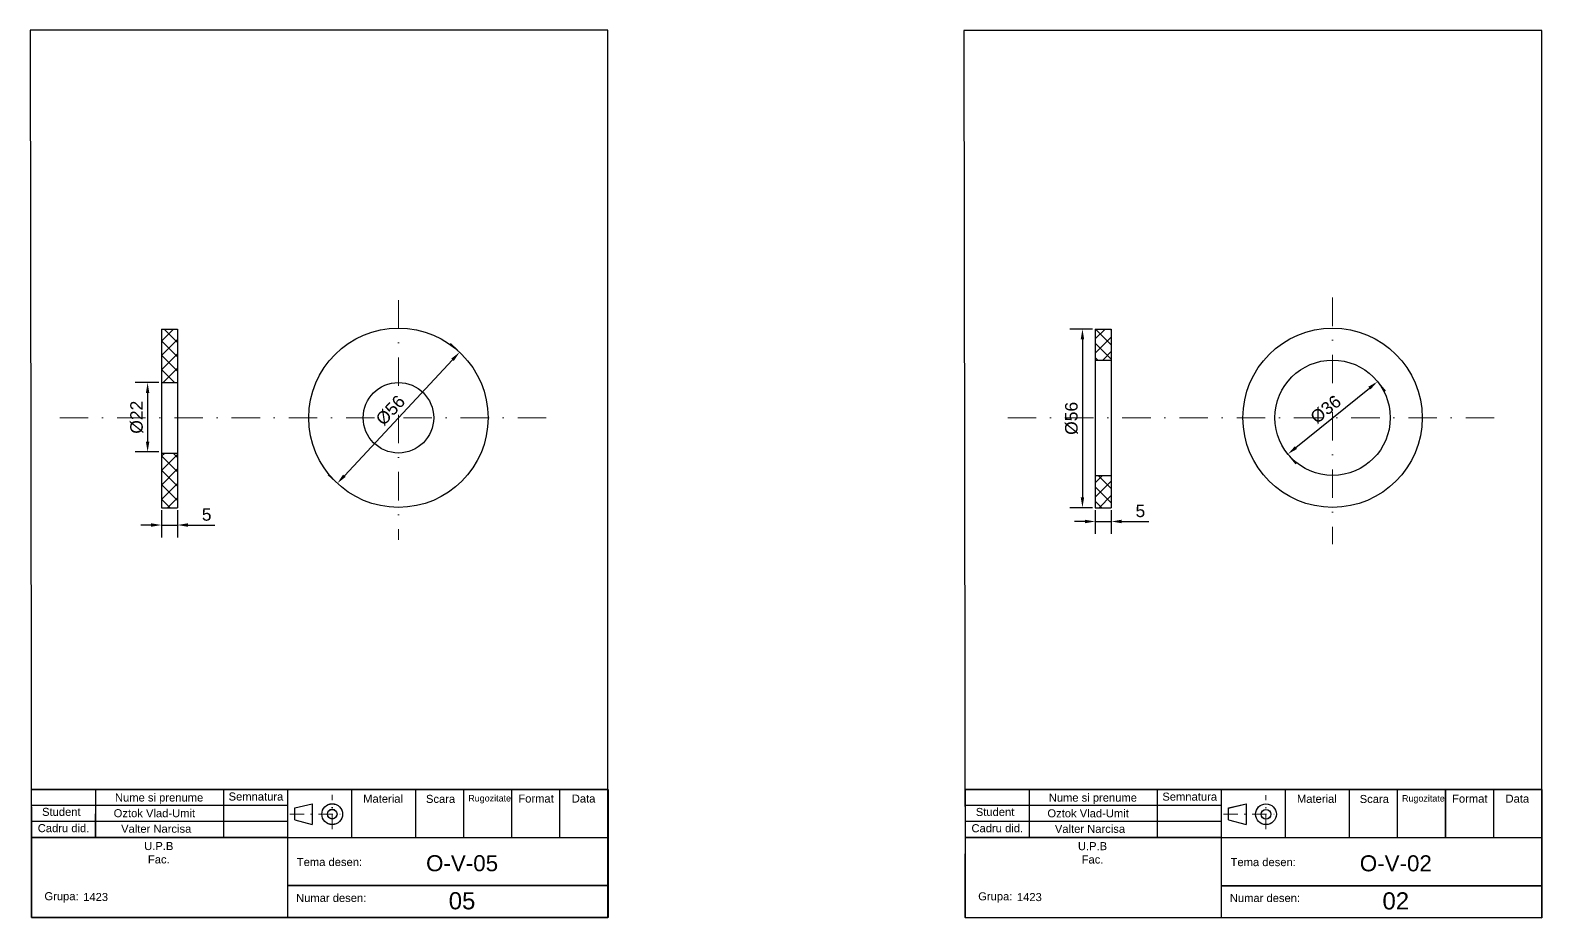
# Model space of a CAD drawing. Header units: millimetres. Extents: x -1107 to 12781, y -332 to 297.
# Drawn here: x -615.3 to -143.3, y 7.3 to 284.4 of the extents above; entities that cross this region are included whole.
import ezdxf

# ---------------------------------------------------------------- set-up
doc = ezdxf.new("R2010")
doc.units = ezdxf.units.MM
doc.header["$LTSCALE"] = 0.7
doc.linetypes.add('DASHDOT', pattern=[25.4, 12.7, -6.35, 0, -6.35])
doc.linetypes.add('DASHDOT2', pattern=[12.7, 6.35, -3.175, 0, -3.175])
for name, color, linetype, lineweight in [('AXE', 1, 'DASHDOT', 5), ('Chenar', 250, 'Continuous', 30), ('cote', 250, 'DASHDOT', 15), ('hasuri', 250, 'Continuous', 15), ('indicator', 250, 'Continuous', 30), ('Muchii Groase', 250, 'Continuous', 30)]:
    doc.layers.add(name, color=color, linetype=linetype, lineweight=lineweight)
doc.styles.get("Standard").update_dxf_attribs({"font": 'arial.ttf'})
doc.dimstyles.new('a3', dxfattribs={"dimscale": 1.3, "dimtxt": 3, "dimasz": 2.5, "dimexe": 3, "dimexo": 0.625, "dimgap": 1, "dimtad": 1, "dimtoh": 1, "dimdec": 0, "dimtxsty": 'Standard', "dimcen": 2.5, "dimadec": 0, "dimazin": 0, "dimtfac": 1, "dimtdec": 0, "dimtmove": 0, "dimatfit": 0, "dimfxl": 1, "dimarcsym": 0})

# ---------------------------------------------------------------- blocks, each defined once
blk = doc.blocks.new('*D6')
at = {"layer": 'cote', "color": 0, "linetype": 'Continuous', "lineweight": -2, "transparency": 16777216}
for p, q in [((-575.14, 174.4), (-582.57, 174.4)), ((-578.67, 171.15), (-578.67, 155.99)), ((-575.14, 152.74), (-582.57, 152.74))]:
    blk.add_line(p, q, dxfattribs=at)
at = {"layer": 'cote', "color": 0, "linetype": 'Continuous', "transparency": 16777216}
for points in [[(-579.21, 171.15), (-578.13, 171.15), (-578.67, 174.4)], [(-579.21, 155.99), (-578.13, 155.99), (-578.67, 152.74)]]:
    blk.add_solid(points, dxfattribs=at)
at = {"layer": 'Defpoints', "color": 0, "linetype": 'Continuous', "transparency": 16777216}
for p in [(-574.33, 174.4), (-578.67, 152.74), (-574.33, 152.74)]:
    blk.add_point(p, dxfattribs=at)
at = {"layer": 'cote', "color": 0, "linetype": 'Continuous', "transparency": 16777216, "insert": (-582.07, 163.57), "char_height": 3.9, "attachment_point": 5, "rotation": 90}
blk.add_mtext('%%c22', dxfattribs=at)
blk = doc.blocks.new('*D7')
at = {"layer": 'cote', "color": 0, "linetype": 'Continuous', "lineweight": -2, "transparency": 16777216}
for p, q in [((-481.82, 184.42), (-484.07, 186.53)), ((-517.21, 145.31), (-483.44, 181.49)), ((-520.03, 143.48), (-522.28, 145.59))]:
    blk.add_line(p, q, dxfattribs=at)
at = {"layer": 'cote', "color": 0, "linetype": 'Continuous', "transparency": 16777216}
for points in [[(-483.84, 181.86), (-483.04, 181.12), (-481.22, 183.87)], [(-517.61, 145.68), (-516.82, 144.94), (-519.43, 142.93)]]:
    blk.add_solid(points, dxfattribs=at)
at = {"layer": 'Defpoints', "color": 0, "linetype": 'Continuous', "transparency": 16777216}
for p in [(-481.22, 183.87), (-481.22, 183.87), (-519.43, 142.93)]:
    blk.add_point(p, dxfattribs=at)
at = {"layer": 'cote', "color": 0, "linetype": 'Continuous', "transparency": 16777216, "insert": (-502.81, 165.72), "char_height": 3.9, "attachment_point": 5, "rotation": 46.9736}
blk.add_mtext('%%c56', dxfattribs=at)
blk = doc.blocks.new('*D8')
at = {"layer": 'cote', "color": 0, "linetype": 'Continuous', "lineweight": -2, "transparency": 16777216}
for p, q in [((-574.33, 134.51), (-574.33, 126.01)), ((-569.33, 134.51), (-569.33, 126.01)), ((-577.58, 129.91), (-580.83, 129.91)), ((-574.33, 129.91), (-569.33, 129.91)), ((-566.08, 129.91), (-557.64, 129.91))]:
    blk.add_line(p, q, dxfattribs=at)
at = {"layer": 'cote', "color": 0, "linetype": 'Continuous', "transparency": 16777216}
for points in [[(-577.58, 130.45), (-577.58, 129.37), (-574.33, 129.91)], [(-566.08, 130.45), (-566.08, 129.37), (-569.33, 129.91)]]:
    blk.add_solid(points, dxfattribs=at)
at = {"layer": 'Defpoints', "color": 0, "linetype": 'Continuous', "transparency": 16777216}
for p in [(-574.33, 135.32), (-569.33, 135.32), (-569.33, 129.91)]:
    blk.add_point(p, dxfattribs=at)
at = {"layer": 'cote', "color": 0, "linetype": 'Continuous', "transparency": 16777216, "insert": (-560.23, 133.19), "char_height": 3.9, "attachment_point": 5}
blk.add_mtext('5', dxfattribs=at)
blk = doc.blocks.new('*D9')
at = {"layer": 'cote', "color": 0, "linetype": 'Continuous', "lineweight": -2, "transparency": 16777216}
for p, q in [((-283.53, 191.1), (-290.61, 191.1)), ((-286.71, 187.85), (-286.71, 138.57)), ((-283.53, 135.32), (-290.61, 135.32))]:
    blk.add_line(p, q, dxfattribs=at)
at = {"layer": 'cote', "color": 0, "linetype": 'Continuous', "transparency": 16777216}
for points in [[(-287.26, 187.85), (-286.17, 187.85), (-286.71, 191.1)], [(-287.26, 138.57), (-286.17, 138.57), (-286.71, 135.32)]]:
    blk.add_solid(points, dxfattribs=at)
at = {"layer": 'Defpoints', "color": 0, "linetype": 'Continuous', "transparency": 16777216}
for p in [(-282.71, 191.1), (-286.71, 135.32), (-282.71, 135.32)]:
    blk.add_point(p, dxfattribs=at)
at = {"layer": 'cote', "color": 0, "linetype": 'Continuous', "transparency": 16777216, "insert": (-290.11, 163.21), "char_height": 3.9, "attachment_point": 5, "rotation": 90}
blk.add_mtext('%%c56', dxfattribs=at)
blk = doc.blocks.new('*D10')
at = {"layer": 'cote', "color": 0, "linetype": 'Continuous', "lineweight": -2, "transparency": 16777216}
for p, q in [((-282.71, 134.51), (-282.71, 127.12)), ((-277.71, 134.51), (-277.71, 127.12)), ((-285.96, 131.02), (-289.21, 131.02)), ((-282.71, 131.02), (-277.71, 131.02)), ((-274.46, 131.02), (-266.03, 131.02))]:
    blk.add_line(p, q, dxfattribs=at)
at = {"layer": 'cote', "color": 0, "linetype": 'Continuous', "transparency": 16777216}
for points in [[(-285.96, 131.57), (-285.96, 130.48), (-282.71, 131.02)], [(-274.46, 131.57), (-274.46, 130.48), (-277.71, 131.02)]]:
    blk.add_solid(points, dxfattribs=at)
at = {"layer": 'Defpoints', "color": 0, "linetype": 'Continuous', "transparency": 16777216}
for p in [(-282.71, 135.32), (-277.71, 135.32), (-277.71, 131.02)]:
    blk.add_point(p, dxfattribs=at)
at = {"layer": 'cote', "color": 0, "linetype": 'Continuous', "transparency": 16777216, "insert": (-268.62, 134.31), "char_height": 3.9, "attachment_point": 5}
blk.add_mtext('5', dxfattribs=at)
blk = doc.blocks.new('*D11')
at = {"layer": 'cote', "color": 0, "linetype": 'Continuous', "lineweight": -2, "transparency": 16777216}
for p, q in [((-220.04, 154.09), (-197.11, 172.65)), ((-194.1, 174.09), (-192.13, 171.66)), ((-222.08, 151.44), (-220.11, 149.01))]:
    blk.add_line(p, q, dxfattribs=at)
at = {"layer": 'cote', "color": 0, "linetype": 'Continuous', "transparency": 16777216}
for points in [[(-197.45, 173.07), (-196.77, 172.23), (-194.58, 174.69)], [(-220.38, 154.51), (-219.7, 153.67), (-222.57, 152.05)]]:
    blk.add_solid(points, dxfattribs=at)
at = {"layer": 'Defpoints', "color": 0, "linetype": 'Continuous', "transparency": 16777216}
for p in [(-194.61, 174.72), (-194.58, 174.69), (-222.59, 152.07)]:
    blk.add_point(p, dxfattribs=at)
at = {"layer": 'cote', "color": 0, "linetype": 'Continuous', "transparency": 16777216, "insert": (-210.72, 166.01), "char_height": 3.9, "attachment_point": 5, "rotation": 38.9853}
blk.add_mtext('%%c36', dxfattribs=at)

msp = doc.modelspace()

# ---------------------------------------------------------------- hatches: boundary and pattern name
at = {"layer": 'hasuri', "linetype": 'Continuous'}
h = msp.add_hatch(dxfattribs=at)
h.set_pattern_fill('ANSI37', color=256)
h.set_pattern_definition([(45, (-776.3263, -68.5694), (-2.245064, 2.245064), []), (135, (-776.3263, -68.5694), (-2.245064, -2.245064), [])])
h.paths.add_polyline_path([(-569.33, 191.1), (-574.33, 191.1), (-574.33, 174.4), (-569.33, 174.4)])
h.paths.add_polyline_path([(-569.33, 152.4), (-574.33, 152.4), (-574.33, 135.32), (-569.33, 135.32)])
h = msp.add_hatch(dxfattribs=at)
h.set_pattern_fill('ANSI37', color=256)
h.set_pattern_definition([(45, (-579.7126, -68.5694), (-2.245064, 2.245064), []), (135, (-579.7126, -68.5694), (-2.245064, -2.245064), [])])
h.paths.add_polyline_path([(-282.71, 181.4), (-277.71, 181.4), (-277.71, 191.1), (-282.71, 191.1)])
h.paths.add_polyline_path([(-282.71, 145.4), (-282.71, 135.32), (-277.71, 135.32), (-277.71, 145.4)])

# ---------------------------------------------------------------- linework, layer by layer
at = {"layer": 'AXE'}
for p, q in [((-500.33, 200.12), (-500.33, 125.31)), ((-208.6, 200.92), (-208.6, 123.99)), ((-606.08, 163.4), (-451.28, 163.4)), ((-310.05, 163.4), (-158.01, 163.4))]:
    msp.add_line(p, q, dxfattribs=at)
at = {"layer": 'Chenar'}
for p, q in [((-434.89, 284.36), (-615.33, 284.36)), ((-434.89, 7.36), (-434.89, 284.36)), ((-143.27, 284.33), (-323.71, 284.33)), ((-143.27, 7.33), (-143.27, 284.33)), ((-434.88, 47.36), (-614.89, 47.39)), ((-434.88, 47.36), (-614.89, 47.39)), ((-534.9, 7.37), (-534.89, 47.37)), ((-534.9, 7.37), (-534.89, 47.37)), ((-514.9, 32.37), (-514.89, 47.37)), ((-514.9, 32.37), (-514.89, 47.37)), ((-494.9, 32.37), (-494.89, 47.37)), ((-494.9, 32.37), (-494.89, 47.37)), ((-479.9, 32.37), (-479.89, 47.36)), ((-479.9, 32.37), (-479.89, 47.36)), ((-464.9, 32.37), (-464.89, 47.36)), ((-464.9, 32.37), (-464.89, 47.36)), ((-449.9, 32.37), (-449.89, 47.36)), ((-449.9, 32.37), (-449.89, 47.36)), ((-143.27, 47.33), (-323.28, 47.36)), ((-243.29, 7.34), (-243.28, 47.34)), ((-223.28, 32.34), (-223.28, 47.34)), ((-203.28, 32.34), (-203.28, 47.34)), ((-188.28, 32.34), (-188.28, 47.33)), ((-173.28, 32.34), (-173.28, 47.33)), ((-158.28, 32.34), (-158.28, 47.33)), ((-534.9, 17.37), (-434.88, 17.36)), ((-534.9, 17.37), (-434.88, 17.36)), ((-243.29, 17.34), (-143.27, 17.33)), ((-614.9, 7.39), (-434.89, 7.36)), ((-614.9, 7.39), (-434.89, 7.36)), ((-323.29, 7.36), (-143.27, 7.33))]:
    msp.add_line(p, q, dxfattribs=at)
at = {"layer": 'Chenar', "lineweight": 30}
for p, q in [((-615.33, 284.36), (-614.9, 7.39)), ((-323.71, 284.33), (-323.29, 7.36))]:
    msp.add_line(p, q, dxfattribs=at)
at = {"layer": 'Chenar', "linetype": 'Continuous'}
for p, q in [((-434.88, 47.36), (-434.88, 7.36)), ((-143.27, 47.33), (-143.27, 7.33)), ((-434.88, 47.01), (-434.88, 7.36)), ((-143.27, 46.98), (-143.27, 7.33)), ((-434.88, 7.36), (-614.88, 7.36)), ((-143.27, 7.33), (-323.27, 7.33))]:
    msp.add_line(p, q, dxfattribs=at)
at = {"layer": 'indicator'}
for p, q in [((-614.9, 7.39), (-614.89, 47.39)), ((-614.9, 7.39), (-614.89, 47.39)), ((-594.9, 32.38), (-594.89, 47.38)), ((-594.9, 32.38), (-594.89, 47.38)), ((-554.9, 32.38), (-554.89, 47.38)), ((-554.9, 32.38), (-554.89, 47.38)), ((-323.29, 7.36), (-323.28, 47.36)), ((-303.28, 32.35), (-303.28, 47.35)), ((-263.28, 32.35), (-263.28, 47.35)), ((-534.89, 42.37), (-614.89, 42.39)), ((-534.89, 42.37), (-614.89, 42.39)), ((-243.28, 42.34), (-323.28, 42.36)), ((-534.9, 37.37), (-614.9, 37.39)), ((-534.9, 37.37), (-614.9, 37.39)), ((-243.28, 37.34), (-323.28, 37.36)), ((-534.9, 32.37), (-614.9, 32.39)), ((-534.9, 32.37), (-614.9, 32.39)), ((-534.9, 32.37), (-434.89, 32.37)), ((-534.9, 32.37), (-434.89, 32.37)), ((-243.28, 32.34), (-323.28, 32.36)), ((-243.28, 32.34), (-143.27, 32.34)), ((-534.9, 7.37), (-614.9, 7.39)), ((-534.9, 7.37), (-614.9, 7.39)), ((-243.29, 7.34), (-323.29, 7.36))]:
    msp.add_line(p, q, dxfattribs=at)
at = {"layer": 'indicator', "linetype": 'Continuous'}
for p, q in [((-614.89, 7.36), (-614.89, 47.36)), ((-614.89, 47.36), (-434.89, 47.36)), ((-614.88, 7.37), (-614.88, 47.37)), ((-614.88, 47.37), (-434.88, 47.37)), ((-614.88, 7.37), (-614.88, 47.37)), ((-614.88, 47.37), (-434.88, 47.37)), ((-614.88, 7.37), (-614.88, 47.37)), ((-614.88, 47.37), (-434.88, 47.37)), ((-614.88, 7.37), (-614.88, 47.37)), ((-614.88, 47.37), (-434.88, 47.37)), ((-534.89, 7.36), (-534.89, 47.36)), ((-534.88, 7.37), (-534.88, 47.37)), ((-534.88, 7.37), (-534.88, 47.37)), ((-534.88, 7.37), (-534.88, 47.37)), ((-534.88, 7.37), (-534.88, 47.37)), ((-434.89, 47.36), (-434.89, 7.36)), ((-434.88, 47.37), (-434.88, 7.37)), ((-434.88, 47.37), (-434.88, 7.37)), ((-434.88, 47.37), (-434.88, 7.37)), ((-434.88, 47.37), (-434.88, 7.37)), ((-434.88, 47.36), (-434.88, 7.36)), ((-323.27, 7.34), (-323.27, 47.34)), ((-323.27, 47.34), (-143.27, 47.34)), ((-323.27, 7.34), (-323.27, 47.34)), ((-323.27, 47.34), (-143.27, 47.34)), ((-323.27, 7.34), (-323.27, 47.34)), ((-323.27, 47.34), (-143.27, 47.34)), ((-323.27, 7.33), (-323.27, 47.33)), ((-323.27, 47.33), (-143.27, 47.33)), ((-243.27, 7.34), (-243.27, 47.34)), ((-243.27, 7.34), (-243.27, 47.34)), ((-243.27, 7.34), (-243.27, 47.34)), ((-243.27, 7.33), (-243.27, 47.33)), ((-143.27, 47.34), (-143.27, 7.34)), ((-143.27, 47.34), (-143.27, 7.34)), ((-143.27, 47.34), (-143.27, 7.34)), ((-143.27, 47.33), (-143.27, 7.33)), ((-143.27, 47.33), (-143.27, 7.33)), ((-532.72, 41.62), (-527.24, 42.92)), ((-532.72, 41.62), (-527.24, 42.92)), ((-532.72, 41.62), (-527.24, 42.92)), ((-532.72, 41.62), (-527.24, 42.92)), ((-532.72, 41.6), (-527.24, 42.9)), ((-527.24, 42.92), (-527.24, 36.43)), ((-527.24, 42.92), (-527.24, 36.43)), ((-527.24, 42.92), (-527.24, 36.43)), ((-527.24, 42.92), (-527.24, 36.43)), ((-527.24, 42.9), (-527.24, 36.42)), ((-241.11, 41.59), (-235.62, 42.89)), ((-241.11, 41.59), (-235.62, 42.89)), ((-241.11, 41.59), (-235.62, 42.89)), ((-241.11, 41.57), (-235.63, 42.87)), ((-235.63, 42.87), (-235.63, 36.39)), ((-235.62, 42.89), (-235.62, 36.4)), ((-235.62, 42.89), (-235.62, 36.4)), ((-235.62, 42.89), (-235.62, 36.4)), ((-532.72, 37.93), (-532.72, 41.62)), ((-532.72, 37.93), (-532.72, 41.62)), ((-532.72, 37.93), (-532.72, 41.62)), ((-532.72, 37.93), (-532.72, 41.62)), ((-532.72, 37.91), (-532.72, 41.6)), ((-532.72, 37.93), (-527.24, 36.43)), ((-532.72, 37.93), (-527.24, 36.43)), ((-532.72, 37.93), (-527.24, 36.43)), ((-532.72, 37.93), (-527.24, 36.43)), ((-532.72, 37.91), (-527.24, 36.42)), ((-241.11, 37.9), (-241.11, 41.59)), ((-241.11, 37.9), (-241.11, 41.59)), ((-241.11, 37.9), (-241.11, 41.59)), ((-241.11, 37.88), (-241.11, 41.57)), ((-241.11, 37.9), (-235.62, 36.4)), ((-241.11, 37.9), (-235.62, 36.4)), ((-241.11, 37.9), (-235.62, 36.4)), ((-241.11, 37.88), (-235.63, 36.39)), ((-614.89, 32.36), (-434.89, 32.36)), ((-614.88, 32.37), (-434.88, 32.37)), ((-614.88, 32.37), (-434.88, 32.37)), ((-614.88, 32.37), (-434.88, 32.37)), ((-614.88, 32.37), (-434.88, 32.37)), ((-323.27, 32.34), (-143.27, 32.34)), ((-323.27, 32.34), (-143.27, 32.34)), ((-323.27, 32.34), (-143.27, 32.34)), ((-323.27, 32.33), (-143.27, 32.33)), ((-434.89, 17.36), (-534.89, 17.36)), ((-434.88, 17.37), (-534.88, 17.37)), ((-434.88, 17.37), (-534.88, 17.37)), ((-434.88, 17.37), (-534.88, 17.37)), ((-434.88, 17.37), (-534.88, 17.37)), ((-143.27, 17.34), (-243.27, 17.34)), ((-143.27, 17.34), (-243.27, 17.34)), ((-143.27, 17.34), (-243.27, 17.34)), ((-143.27, 17.33), (-243.27, 17.33)), ((-434.89, 7.36), (-614.89, 7.36)), ((-434.88, 7.37), (-614.88, 7.37)), ((-434.88, 7.37), (-614.88, 7.37)), ((-434.88, 7.37), (-614.88, 7.37)), ((-434.88, 7.37), (-614.88, 7.37)), ((-143.27, 7.34), (-323.27, 7.34)), ((-143.27, 7.34), (-323.27, 7.34)), ((-143.27, 7.34), (-323.27, 7.34)), ((-143.27, 7.33), (-323.27, 7.33))]:
    msp.add_line(p, q, dxfattribs=at)
at = {"layer": 'indicator', "linetype": 'Continuous', "lineweight": 20}
for p, q in [((-594.89, 32.36), (-594.89, 47.36)), ((-594.88, 32.37), (-594.88, 47.37)), ((-594.88, 32.37), (-594.88, 47.37)), ((-594.88, 32.37), (-594.88, 47.37)), ((-594.88, 32.37), (-594.88, 47.37)), ((-554.89, 32.36), (-554.89, 47.36)), ((-554.88, 32.37), (-554.88, 47.37)), ((-554.88, 32.37), (-554.88, 47.37)), ((-554.88, 32.37), (-554.88, 47.37)), ((-554.88, 32.37), (-554.88, 47.37)), ((-514.89, 32.36), (-514.89, 47.36)), ((-514.88, 32.37), (-514.88, 47.37)), ((-514.88, 32.37), (-514.88, 47.37)), ((-514.88, 32.37), (-514.88, 47.37)), ((-514.88, 32.37), (-514.88, 47.37)), ((-494.89, 32.36), (-494.89, 47.36)), ((-494.88, 32.37), (-494.88, 47.37)), ((-494.88, 32.37), (-494.88, 47.37)), ((-494.88, 32.37), (-494.88, 47.37)), ((-494.88, 32.37), (-494.88, 47.37)), ((-479.89, 32.36), (-479.89, 47.36)), ((-479.88, 32.37), (-479.88, 47.37)), ((-479.88, 32.37), (-479.88, 47.37)), ((-479.88, 32.37), (-479.88, 47.37)), ((-479.88, 32.37), (-479.88, 47.37)), ((-464.89, 32.36), (-464.89, 47.36)), ((-464.88, 32.37), (-464.88, 47.37)), ((-464.88, 32.37), (-464.88, 47.37)), ((-464.88, 32.37), (-464.88, 47.37)), ((-464.88, 32.37), (-464.88, 47.37)), ((-449.89, 32.36), (-449.89, 47.36)), ((-449.88, 32.37), (-449.88, 47.37)), ((-449.88, 32.37), (-449.88, 47.37)), ((-449.88, 32.37), (-449.88, 47.37)), ((-449.88, 32.37), (-449.88, 47.37)), ((-303.27, 32.34), (-303.27, 47.34)), ((-303.27, 32.34), (-303.27, 47.34)), ((-303.27, 32.34), (-303.27, 47.34)), ((-303.27, 32.33), (-303.27, 47.33)), ((-263.27, 32.34), (-263.27, 47.34)), ((-263.27, 32.34), (-263.27, 47.34)), ((-263.27, 32.34), (-263.27, 47.34)), ((-263.27, 32.33), (-263.27, 47.33)), ((-223.27, 32.34), (-223.27, 47.34)), ((-223.27, 32.34), (-223.27, 47.34)), ((-223.27, 32.34), (-223.27, 47.34)), ((-223.27, 32.33), (-223.27, 47.33)), ((-203.27, 32.34), (-203.27, 47.34)), ((-203.27, 32.34), (-203.27, 47.34)), ((-203.27, 32.34), (-203.27, 47.34)), ((-203.27, 32.33), (-203.27, 47.33)), ((-188.27, 32.34), (-188.27, 47.34)), ((-188.27, 32.34), (-188.27, 47.34)), ((-188.27, 32.34), (-188.27, 47.34)), ((-188.27, 32.33), (-188.27, 47.33)), ((-173.27, 32.34), (-173.27, 47.34)), ((-173.27, 32.34), (-173.27, 47.34)), ((-173.27, 32.34), (-173.27, 47.34)), ((-173.27, 32.33), (-173.27, 47.33)), ((-158.27, 32.34), (-158.27, 47.34)), ((-158.27, 32.34), (-158.27, 47.34)), ((-158.27, 32.34), (-158.27, 47.34)), ((-158.27, 32.33), (-158.27, 47.33)), ((-614.89, 42.36), (-534.89, 42.36)), ((-614.88, 42.37), (-534.88, 42.37)), ((-614.88, 42.37), (-534.88, 42.37)), ((-614.88, 42.37), (-534.88, 42.37)), ((-614.88, 42.37), (-534.88, 42.37)), ((-323.27, 42.34), (-243.27, 42.34)), ((-323.27, 42.34), (-243.27, 42.34)), ((-323.27, 42.34), (-243.27, 42.34)), ((-323.27, 42.33), (-243.27, 42.33)), ((-614.89, 37.36), (-534.89, 37.36)), ((-614.88, 37.37), (-534.88, 37.37)), ((-614.88, 37.37), (-534.88, 37.37)), ((-614.88, 37.37), (-534.88, 37.37)), ((-614.88, 37.37), (-534.88, 37.37)), ((-323.27, 37.34), (-243.27, 37.34)), ((-323.27, 37.34), (-243.27, 37.34)), ((-323.27, 37.34), (-243.27, 37.34)), ((-323.27, 37.33), (-243.27, 37.33))]:
    msp.add_line(p, q, dxfattribs=at)
at = {"layer": 'indicator', "color": 1, "linetype": 'DASHDOT2', "lineweight": 5}
for p, q in [((-521.02, 35.04), (-521.02, 45.65)), ((-521.02, 35.04), (-521.02, 45.65)), ((-521.02, 35.04), (-521.02, 45.65)), ((-521.02, 35.04), (-521.02, 45.65)), ((-521.02, 35.02), (-521.02, 45.63)), ((-229.4, 35.01), (-229.4, 45.62)), ((-229.4, 35.01), (-229.4, 45.62)), ((-229.4, 35.01), (-229.4, 45.62)), ((-229.4, 34.99), (-229.4, 45.6)), ((-534.26, 39.68), (-516.52, 39.68)), ((-534.26, 39.68), (-516.52, 39.68)), ((-534.26, 39.68), (-516.52, 39.68)), ((-534.26, 39.68), (-516.52, 39.68)), ((-534.26, 39.66), (-516.52, 39.66)), ((-242.65, 39.63), (-224.91, 39.63)), ((-242.64, 39.64), (-224.91, 39.64)), ((-242.64, 39.64), (-224.91, 39.64)), ((-242.64, 39.64), (-224.91, 39.64))]:
    msp.add_line(p, q, dxfattribs=at)
at = {"layer": 'indicator', "linetype": 'Continuous'}
for centre, radius in [((-521.02, 39.68), 3.24), ((-521.02, 39.68), 3.24), ((-521.02, 39.68), 3.24), ((-521.02, 39.68), 3.24), ((-521.02, 39.66), 3.24), ((-229.4, 39.63), 3.24), ((-229.4, 39.64), 3.24), ((-229.4, 39.64), 3.24), ((-229.4, 39.64), 3.24), ((-521.02, 39.66), 1.51), ((-521.02, 39.68), 1.51), ((-521.02, 39.68), 1.51), ((-521.02, 39.68), 1.51), ((-521.02, 39.68), 1.51), ((-229.4, 39.64), 1.51), ((-229.4, 39.64), 1.51), ((-229.4, 39.64), 1.51), ((-229.4, 39.63), 1.51)]:
    msp.add_circle(centre, radius, dxfattribs=at)
at = {"layer": 'Muchii Groase', "linetype": 'Continuous'}
for p, q in [((-574.33, 191.1), (-574.33, 135.32)), ((-574.33, 191.1), (-569.33, 191.1)), ((-569.33, 191.1), (-569.33, 135.32)), ((-282.71, 191.1), (-282.71, 135.32)), ((-282.71, 191.1), (-277.71, 191.1)), ((-277.71, 191.1), (-277.71, 135.32)), ((-574.33, 135.32), (-569.33, 135.32)), ((-282.71, 135.32), (-277.71, 135.32))]:
    msp.add_line(p, q, dxfattribs=at)
at = {"layer": 'Muchii Groase'}
for p, q in [((-282.71, 181.4), (-277.71, 181.4)), ((-574.33, 174.4), (-569.33, 174.4)), ((-574.33, 152.4), (-569.33, 152.4)), ((-282.71, 145.4), (-277.71, 145.4))]:
    msp.add_line(p, q, dxfattribs=at)
at = {"layer": 'Muchii Groase', "linetype": 'Continuous'}
for centre, radius in [((-500.33, 163.4), 28), ((-208.6, 163.4), 28), ((-208.6, 163.4), 18), ((-500.33, 163.4), 11)]:
    msp.add_circle(centre, radius, dxfattribs=at)

# ---------------------------------------------------------------- texts
at = {"layer": 'indicator', "linetype": 'Continuous'}
for s, width, gutter_width, insert, char_height, attachment_point in [('Nume si prenume', 34.4883, 12.5, (-588.86, 46.12), 2.5, 1), ('Nume si prenume', 34.4883, 12.5, (-588.86, 46.12), 2.5, 1), ('Nume si prenume', 34.4883, 12.5, (-588.86, 46.12), 2.5, 1), ('Nume si prenume', 34.4883, 12.5, (-588.86, 46.12), 2.5, 1), ('Nume si prenume', 34.4883, 12.5, (-588.86, 46.1), 2.5, 1), ('Semnatura', 18.4711, 12.5, (-553.38, 46.43), 2.5, 1), ('Semnatura', 18.4711, 12.5, (-553.38, 46.43), 2.5, 1), ('Semnatura', 18.4711, 12.5, (-553.37, 46.43), 2.5, 1), ('Semnatura', 18.4711, 12.5, (-553.38, 46.43), 2.5, 1), ('Semnatura', 18.4711, 12.5, (-553.38, 46.41), 2.5, 1), ('Material', 17.5018, 12.5, (-511.34, 45.75), 2.5, 1), ('Material', 17.5018, 12.5, (-511.34, 45.75), 2.5, 1), ('Material', 17.5018, 12.5, (-511.34, 45.75), 2.5, 1), ('Material', 17.5018, 12.5, (-511.34, 45.75), 2.5, 1), ('Material', 17.5018, 12.5, (-511.34, 45.73), 2.5, 1), ('Scara', 20, 12.5, (-491.74, 45.69), 2.5, 1), ('Scara', 20, 12.5, (-491.74, 45.69), 2.5, 1), ('Scara', 20, 12.5, (-491.74, 45.69), 2.5, 1), ('Scara', 20, 12.5, (-491.74, 45.69), 2.5, 1), ('Scara', 20, 12.5, (-491.74, 45.67), 2.5, 1), ('Rugozitate', 12.5661, 12.5, (-478.53, 45.62), 2, 1), ('Rugozitate', 12.5661, 12.5, (-478.52, 45.64), 2, 1), ('Rugozitate', 12.5661, 12.5, (-478.52, 45.64), 2, 1), ('Rugozitate', 12.5661, 12.5, (-478.52, 45.64), 2, 1), ('Rugozitate', 12.5661, 12.5, (-478.52, 45.64), 2, 1), ('Format', 12.8186, 12.5, (-462.88, 45.8), 2.5, 1), ('Format', 12.8186, 12.5, (-462.88, 45.8), 2.5, 1), ('Format', 12.8186, 12.5, (-462.88, 45.8), 2.5, 1), ('Format', 12.8186, 12.5, (-462.88, 45.8), 2.5, 1), ('Format', 12.8186, 12.5, (-462.88, 45.78), 2.5, 1), ('Data', 11.1262, 12.5, (-446.2, 45.8), 2.5, 1), ('Data', 11.1262, 12.5, (-446.2, 45.8), 2.5, 1), ('Data', 11.1262, 12.5, (-446.2, 45.8), 2.5, 1), ('Data', 11.1262, 12.5, (-446.2, 45.8), 2.5, 1), ('Data', 11.1262, 12.5, (-446.2, 45.78), 2.5, 1), ('Nume si prenume', 34.4883, 12.5, (-297.25, 46.09), 2.5, 1), ('Nume si prenume', 34.4883, 12.5, (-297.25, 46.09), 2.5, 1), ('Nume si prenume', 34.4883, 12.5, (-297.25, 46.09), 2.5, 1), ('Nume si prenume', 34.4883, 12.5, (-297.25, 46.07), 2.5, 1), ('Semnatura', 18.4711, 12.5, (-261.76, 46.39), 2.5, 1), ('Semnatura', 18.4711, 12.5, (-261.76, 46.39), 2.5, 1), ('Semnatura', 18.4711, 12.5, (-261.76, 46.39), 2.5, 1), ('Semnatura', 18.4711, 12.5, (-261.76, 46.38), 2.5, 1), ('Material', 17.5018, 12.5, (-219.72, 45.72), 2.5, 1), ('Material', 17.5018, 12.5, (-219.72, 45.72), 2.5, 1), ('Material', 17.5018, 12.5, (-219.72, 45.72), 2.5, 1), ('Material', 17.5018, 12.5, (-219.73, 45.7), 2.5, 1), ('Scara', 20, 12.5, (-200.13, 45.66), 2.5, 1), ('Scara', 20, 12.5, (-200.12, 45.66), 2.5, 1), ('Scara', 20, 12.5, (-200.13, 45.66), 2.5, 1), ('Scara', 20, 12.5, (-200.13, 45.64), 2.5, 1), ('Rugozitate', 12.5661, 12.5, (-186.91, 45.61), 2, 1), ('Rugozitate', 12.5661, 12.5, (-186.91, 45.61), 2, 1), ('Rugozitate', 12.5661, 12.5, (-186.91, 45.61), 2, 1), ('Rugozitate', 12.5661, 12.5, (-186.91, 45.59), 2, 1), ('Format', 12.8186, 12.5, (-171.27, 45.77), 2.5, 1), ('Format', 12.8186, 12.5, (-171.26, 45.77), 2.5, 1), ('Format', 12.8186, 12.5, (-171.27, 45.77), 2.5, 1), ('Format', 12.8186, 12.5, (-171.27, 45.75), 2.5, 1), ('Data', 11.1262, 12.5, (-154.58, 45.77), 2.5, 1), ('Data', 11.1262, 12.5, (-154.58, 45.77), 2.5, 1), ('Data', 11.1262, 12.5, (-154.58, 45.77), 2.5, 1), ('Data', 11.1262, 12.5, (-154.58, 45.75), 2.5, 1), ('Oztok Vlad-Umit', 35.964, 12.5, (-589.26, 41.21), 2.5, 1), ('Oztok Vlad-Umit', 35.964, 12.5, (-297.65, 41.18), 2.5, 1), ('Cadru did.', 17.5446, 12.5, (-612.98, 36.56), 2.5, 1), ('Cadru did.', 17.5446, 12.5, (-612.98, 36.56), 2.5, 1), ('Cadru did.', 17.5446, 12.5, (-612.98, 36.56), 2.5, 1), ('Cadru did.', 17.5446, 12.5, (-612.98, 36.54), 2.5, 1), ('Cadru did.', 17.5446, 12.5, (-612.98, 36.56), 2.5, 1), ('\\pxqc;Valter Narcisa', 33.9059, 12.5, (-592.93, 36.36), 2.5, 1), ('Cadru did.', 17.5446, 12.5, (-321.37, 36.53), 2.5, 1), ('Cadru did.', 17.5446, 12.5, (-321.37, 36.53), 2.5, 1), ('Cadru did.', 17.5446, 12.5, (-321.37, 36.53), 2.5, 1), ('Cadru did.', 17.5446, 12.5, (-321.37, 36.51), 2.5, 1), ('\\pxqc;Valter Narcisa', 33.9059, 12.5, (-301.31, 36.33), 2.5, 1), ('\\pxqc;U.P.B\\PFac.', 23.2509, 12.5, (-586.8, 24.27), 2.5, 7), ('\\pxqc;U.P.B\\PFac.', 23.2509, 12.5, (-586.8, 24.27), 2.5, 7), ('\\pxqc;U.P.B\\PFac.', 23.2509, 12.5, (-586.8, 24.27), 2.5, 7), ('\\pxqc;U.P.B\\PFac.', 23.2509, 12.5, (-586.8, 24.27), 2.5, 7), ('\\pxqc;U.P.B\\PFac.', 23.2509, 12.5, (-586.81, 24.25), 2.5, 7), ('\\pxqc;U.P.B\\PFac.', 23.2509, 12.5, (-295.19, 24.24), 2.5, 7), ('\\pxqc;U.P.B\\PFac.', 23.2509, 12.5, (-295.19, 24.24), 2.5, 7), ('\\pxqc;U.P.B\\PFac.', 23.2509, 12.5, (-295.19, 24.22), 2.5, 7), ('\\pxqc;U.P.B\\PFac.', 23.2509, 12.5, (-295.19, 24.24), 2.5, 7), ('Tema desen:', 29.544, 12.5, (-532.07, 25.99), 2.5, 1), ('Tema desen:', 29.544, 12.5, (-532.07, 25.99), 2.5, 1), ('Tema desen:', 29.544, 12.5, (-532.06, 25.99), 2.5, 1), ('Tema desen:', 29.544, 12.5, (-532.07, 25.99), 2.5, 1), ('Tema desen:', 29.544, 12.5, (-532.07, 25.97), 2.5, 1), ('\\pxqc;O-V-05', 103.229, 25, (-532.07, 26.85), 5, 1), ('Tema desen:', 29.544, 12.5, (-240.45, 25.96), 2.5, 1), ('Tema desen:', 29.544, 12.5, (-240.45, 25.96), 2.5, 1), ('Tema desen:', 29.544, 12.5, (-240.45, 25.96), 2.5, 1), ('Tema desen:', 29.544, 12.5, (-240.45, 25.94), 2.5, 1), ('\\pxqc;O-V-02', 103.229, 25, (-240.46, 26.82), 5, 1), ('Grupa:', 15.0818, 12.5, (-610.89, 15.31), 2.5, 1), ('Grupa:', 15.0818, 12.5, (-610.89, 15.31), 2.5, 1), ('Grupa:', 15.0818, 12.5, (-610.89, 15.31), 2.5, 1), ('Grupa:', 15.0818, 12.5, (-610.89, 15.31), 2.5, 1), ('Grupa:', 15.0818, 12.5, (-610.89, 15.29), 2.5, 1), ('1423', 18.4052, 12.5, (-598.79, 15.06), 2.5, 1), ('Numar desen:', 33.3018, 12.5, (-532.3, 14.78), 2.5, 1), ('Numar desen:', 33.3018, 12.5, (-532.3, 14.78), 2.5, 1), ('Numar desen:', 33.3018, 12.5, (-532.3, 14.78), 2.5, 1), ('Numar desen:', 33.3018, 12.5, (-532.3, 14.78), 2.5, 1), ('Numar desen:', 33.3018, 12.5, (-532.31, 14.76), 2.5, 1), ('\\pxqc;05', 260.8496, 26.78, (-610.89, 15.31), 5.357, 1), ('Grupa:', 15.0818, 12.5, (-319.27, 15.27), 2.5, 1), ('Grupa:', 15.0818, 12.5, (-319.27, 15.27), 2.5, 1), ('Grupa:', 15.0818, 12.5, (-319.27, 15.27), 2.5, 1), ('Grupa:', 15.0818, 12.5, (-319.27, 15.26), 2.5, 1), ('1423', 18.4052, 12.5, (-307.18, 15.03), 2.5, 1), ('Numar desen:', 33.3018, 12.5, (-240.69, 14.73), 2.5, 1), ('Numar desen:', 33.3018, 12.5, (-240.69, 14.75), 2.5, 1), ('Numar desen:', 33.3018, 12.5, (-240.69, 14.75), 2.5, 1), ('Numar desen:', 33.3018, 12.5, (-240.69, 14.75), 2.5, 1), ('\\pxqc;02', 260.8496, 26.78, (-319.28, 15.27), 5.357, 1)]:
    msp.add_mtext_dynamic_manual_height_columns(s, width=width, gutter_width=gutter_width, heights=[0], dxfattribs=dict(at, insert=insert, char_height=char_height, attachment_point=attachment_point))
at = {"layer": 'indicator', "linetype": 'Continuous', "char_height": 2.5, "attachment_point": 2}
for insert in [(-605.62, 41.63), (-605.61, 41.64), (-605.61, 41.64), (-605.61, 41.64), (-605.61, 41.64), (-314, 41.61), (-314, 41.61), (-314, 41.61), (-314, 41.6)]:
    msp.add_mtext('Student', dxfattribs=dict(at, insert=insert))

# ---------------------------------------------------------------- dimensions: what is measured, and where the dimension line sits
at = {"layer": 'cote', "linetype": 'Continuous'}
for base, p1, p2, picture, middle in [((-286.71, 135.32), (-282.71, 191.1), (-282.71, 135.32), '*D9', (-290.11, 163.21)), ((-578.67, 152.74), (-574.33, 174.4), (-574.33, 152.74), '*D6', (-582.07, 163.57))]:
    dim = msp.add_linear_dim(base=base, p1=p1, p2=p2, angle=90, text='%%c<>', dimstyle='a3', dxfattribs=at)
    dim.commit()
    dim.dimension.update_dxf_attribs({"geometry": picture, "text_midpoint": middle})
for p1, p2, distance, picture, middle in [((-519.43, 142.93), (-481.22, 183.87), 0, '*D7', (-502.81, 165.72)), ((-222.59, 152.07), (-194.61, 174.72), -0.04, '*D11', (-210.72, 166.01))]:
    dim = msp.add_aligned_dim(p1=p1, p2=p2, distance=distance, text='%%c<>', dimstyle='a3', dxfattribs=at)
    dim.commit()
    dim.dimension.update_dxf_attribs({"geometry": picture, "text_midpoint": middle})
for base, p1, p2, picture, middle in [((-569.33, 129.91), (-574.33, 135.32), (-569.33, 135.32), '*D8', (-560.23, 133.19)), ((-277.71, 131.02), (-282.71, 135.32), (-277.71, 135.32), '*D10', (-268.62, 134.31))]:
    dim = msp.add_linear_dim(base=base, p1=p1, p2=p2, dimstyle='a3', dxfattribs=at)
    dim.commit()
    dim.dimension.update_dxf_attribs({"geometry": picture, "text_midpoint": middle})

doc.saveas('drawing.dxf')
